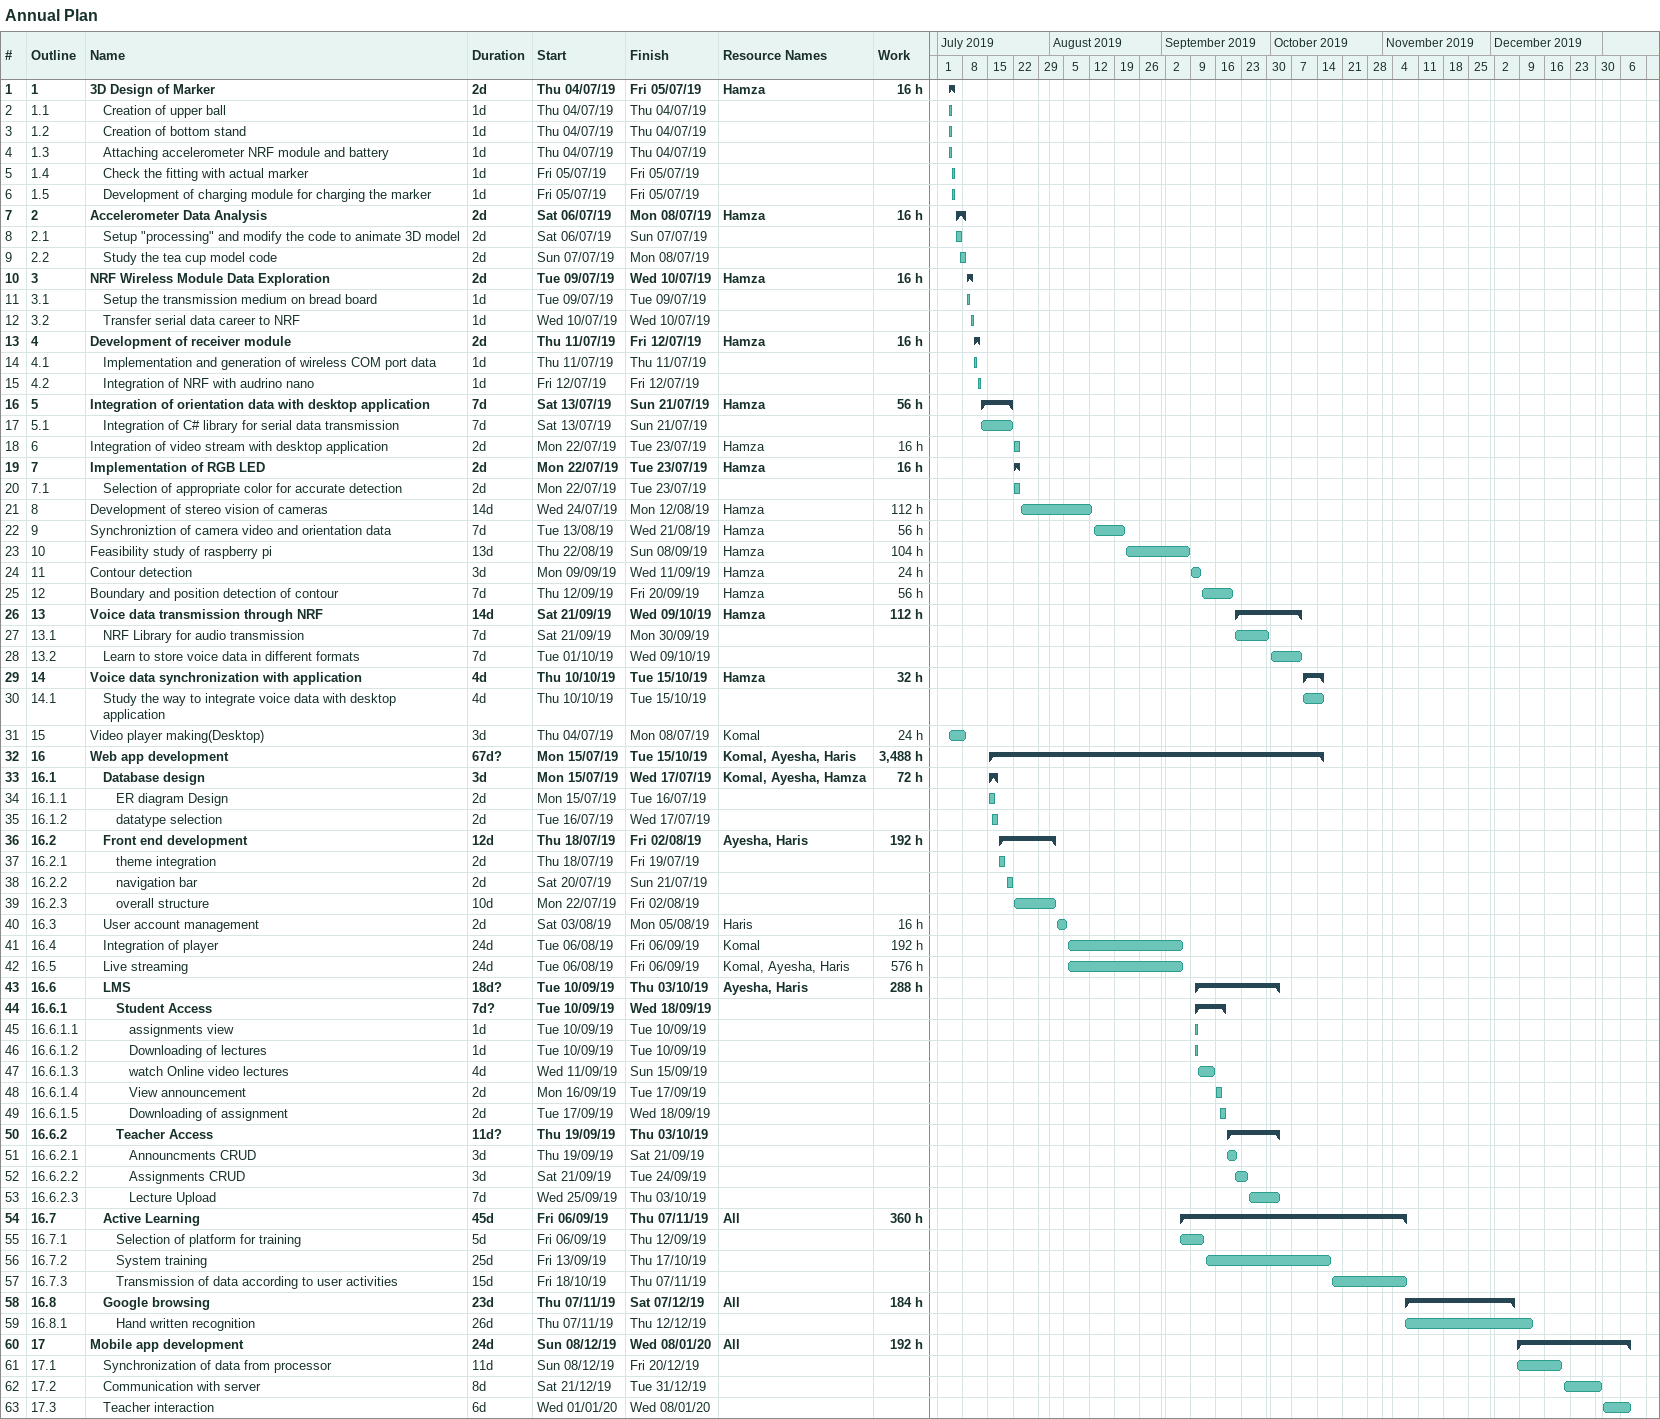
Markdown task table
Annual Plan

| ID | WBS | Task | Duration | Start | Finish | Resources | Work (h) |
|---|---|---|---|---|---|---|---|
| 1 | 1 | **3D Design of Marker** | 2d | 2019-07-04 | 2019-07-05 | Hamza | 16 |
| 2 | 1.1 | Creation of upper ball | 1d | 2019-07-04 | 2019-07-04 |  |  |
| 3 | 1.2 | Creation of bottom stand | 1d | 2019-07-04 | 2019-07-04 |  |  |
| 4 | 1.3 | Attaching accelerometer NRF module and battery | 1d | 2019-07-04 | 2019-07-04 |  |  |
| 5 | 1.4 | Check the fitting with actual marker | 1d | 2019-07-05 | 2019-07-05 |  |  |
| 6 | 1.5 | Development of charging module for charging the marker | 1d | 2019-07-05 | 2019-07-05 |  |  |
| 7 | 2 | **Accelerometer Data Analysis** | 2d | 2019-07-06 | 2019-07-08 | Hamza | 16 |
| 8 | 2.1 | Setup "processing" and modify the code to animate 3D model | 2d | 2019-07-06 | 2019-07-07 |  |  |
| 9 | 2.2 | Study the tea cup model code | 2d | 2019-07-07 | 2019-07-08 |  |  |
| 10 | 3 | **NRF Wireless Module Data Exploration** | 2d | 2019-07-09 | 2019-07-10 | Hamza | 16 |
| 11 | 3.1 | Setup the transmission medium on bread board | 1d | 2019-07-09 | 2019-07-09 |  |  |
| 12 | 3.2 | Transfer serial data career to NRF | 1d | 2019-07-10 | 2019-07-10 |  |  |
| 13 | 4 | **Development of receiver module** | 2d | 2019-07-11 | 2019-07-12 | Hamza | 16 |
| 14 | 4.1 | Implementation and generation of wireless COM port data | 1d | 2019-07-11 | 2019-07-11 |  |  |
| 15 | 4.2 | Integration of NRF with audrino nano | 1d | 2019-07-12 | 2019-07-12 |  |  |
| 16 | 5 | **Integration of orientation data with desktop application** | 7d | 2019-07-13 | 2019-07-21 | Hamza | 56 |
| 17 | 5.1 | Integration of C# library for serial data transmission | 7d | 2019-07-13 | 2019-07-21 |  |  |
| 18 | 6 | Integration of video stream with desktop application | 2d | 2019-07-22 | 2019-07-23 | Hamza | 16 |
| 19 | 7 | **Implementation of RGB LED** | 2d | 2019-07-22 | 2019-07-23 | Hamza | 16 |
| 20 | 7.1 | Selection of appropriate color for accurate detection | 2d | 2019-07-22 | 2019-07-23 |  |  |
| 21 | 8 | Development of stereo vision of cameras | 14d | 2019-07-24 | 2019-08-12 | Hamza | 112 |
| 22 | 9 | Synchroniztion of camera video and orientation data | 7d | 2019-08-13 | 2019-08-21 | Hamza | 56 |
| 23 | 10 | Feasibility study of raspberry pi | 13d | 2019-08-22 | 2019-09-08 | Hamza | 104 |
| 24 | 11 | Contour detection | 3d | 2019-09-09 | 2019-09-11 | Hamza | 24 |
| 25 | 12 | Boundary and position detection of contour | 7d | 2019-09-12 | 2019-09-20 | Hamza | 56 |
| 26 | 13 | **Voice data transmission through NRF** | 14d | 2019-09-21 | 2019-10-09 | Hamza | 112 |
| 27 | 13.1 | NRF Library for audio transmission | 7d | 2019-09-21 | 2019-09-30 |  |  |
| 28 | 13.2 | Learn to store voice data in different formats | 7d | 2019-10-01 | 2019-10-09 |  |  |
| 29 | 14 | **Voice data synchronization with application** | 4d | 2019-10-10 | 2019-10-15 | Hamza | 32 |
| 30 | 14.1 | Study the way to integrate voice data with desktop application | 4d | 2019-10-10 | 2019-10-15 |  |  |
| 31 | 15 | Video player making(Desktop) | 3d | 2019-07-04 | 2019-07-08 | Komal | 24 |
| 32 | 16 | **Web app development** | 67d? | 2019-07-15 | 2019-10-15 | Komal, Ayesha, Haris | 3488 |
| 33 | 16.1 | **Database design** | 3d | 2019-07-15 | 2019-07-17 | Komal, Ayesha, Hamza | 72 |
| 34 | 16.1.1 | ER diagram Design | 2d | 2019-07-15 | 2019-07-16 |  |  |
| 35 | 16.1.2 | datatype selection | 2d | 2019-07-16 | 2019-07-17 |  |  |
| 36 | 16.2 | **Front end development** | 12d | 2019-07-18 | 2019-08-02 | Ayesha, Haris | 192 |
| 37 | 16.2.1 | theme integration | 2d | 2019-07-18 | 2019-07-19 |  |  |
| 38 | 16.2.2 | navigation bar | 2d | 2019-07-20 | 2019-07-21 |  |  |
| 39 | 16.2.3 | overall structure | 10d | 2019-07-22 | 2019-08-02 |  |  |
| 40 | 16.3 | User account management | 2d | 2019-08-03 | 2019-08-05 | Haris | 16 |
| 41 | 16.4 | Integration of player | 24d | 2019-08-06 | 2019-09-06 | Komal | 192 |
| 42 | 16.5 | Live streaming | 24d | 2019-08-06 | 2019-09-06 | Komal, Ayesha, Haris | 576 |
| 43 | 16.6 | **LMS** | 18d? | 2019-09-10 | 2019-10-03 | Ayesha, Haris | 288 |
| 44 | 16.6.1 | **Student Access** | 7d? | 2019-09-10 | 2019-09-18 |  |  |
| 45 | 16.6.1.1 | assignments view | 1d | 2019-09-10 | 2019-09-10 |  |  |
| 46 | 16.6.1.2 | Downloading of lectures | 1d | 2019-09-10 | 2019-09-10 |  |  |
| 47 | 16.6.1.3 | watch Online video lectures | 4d | 2019-09-11 | 2019-09-15 |  |  |
| 48 | 16.6.1.4 | View announcement | 2d | 2019-09-16 | 2019-09-17 |  |  |
| 49 | 16.6.1.5 | Downloading of assignment | 2d | 2019-09-17 | 2019-09-18 |  |  |
| 50 | 16.6.2 | **Teacher Access** | 11d? | 2019-09-19 | 2019-10-03 |  |  |
| 51 | 16.6.2.1 | Announcments CRUD | 3d | 2019-09-19 | 2019-09-21 |  |  |
| 52 | 16.6.2.2 | Assignments CRUD | 3d | 2019-09-21 | 2019-09-24 |  |  |
| 53 | 16.6.2.3 | Lecture Upload | 7d | 2019-09-25 | 2019-10-03 |  |  |
| 54 | 16.7 | **Active Learning** | 45d | 2019-09-06 | 2019-11-07 | All | 360 |
| 55 | 16.7.1 | Selection of platform for training | 5d | 2019-09-06 | 2019-09-12 |  |  |
| 56 | 16.7.2 | System training | 25d | 2019-09-13 | 2019-10-17 |  |  |
| 57 | 16.7.3 | Transmission of data according to user activities | 15d | 2019-10-18 | 2019-11-07 |  |  |
| 58 | 16.8 | **Google browsing** | 23d | 2019-11-07 | 2019-12-07 | All | 184 |
| 59 | 16.8.1 | Hand written recognition | 26d | 2019-11-07 | 2019-12-12 |  |  |
| 60 | 17 | **Mobile app development** | 24d | 2019-12-08 | 2020-01-08 | All | 192 |
| 61 | 17.1 | Synchronization of data from processor | 11d | 2019-12-08 | 2019-12-20 |  |  |
| 62 | 17.2 | Communication with server | 8d | 2019-12-21 | 2019-12-31 |  |  |
| 63 | 17.3 | Teacher interaction | 6d | 2020-01-01 | 2020-01-08 |  |  |
